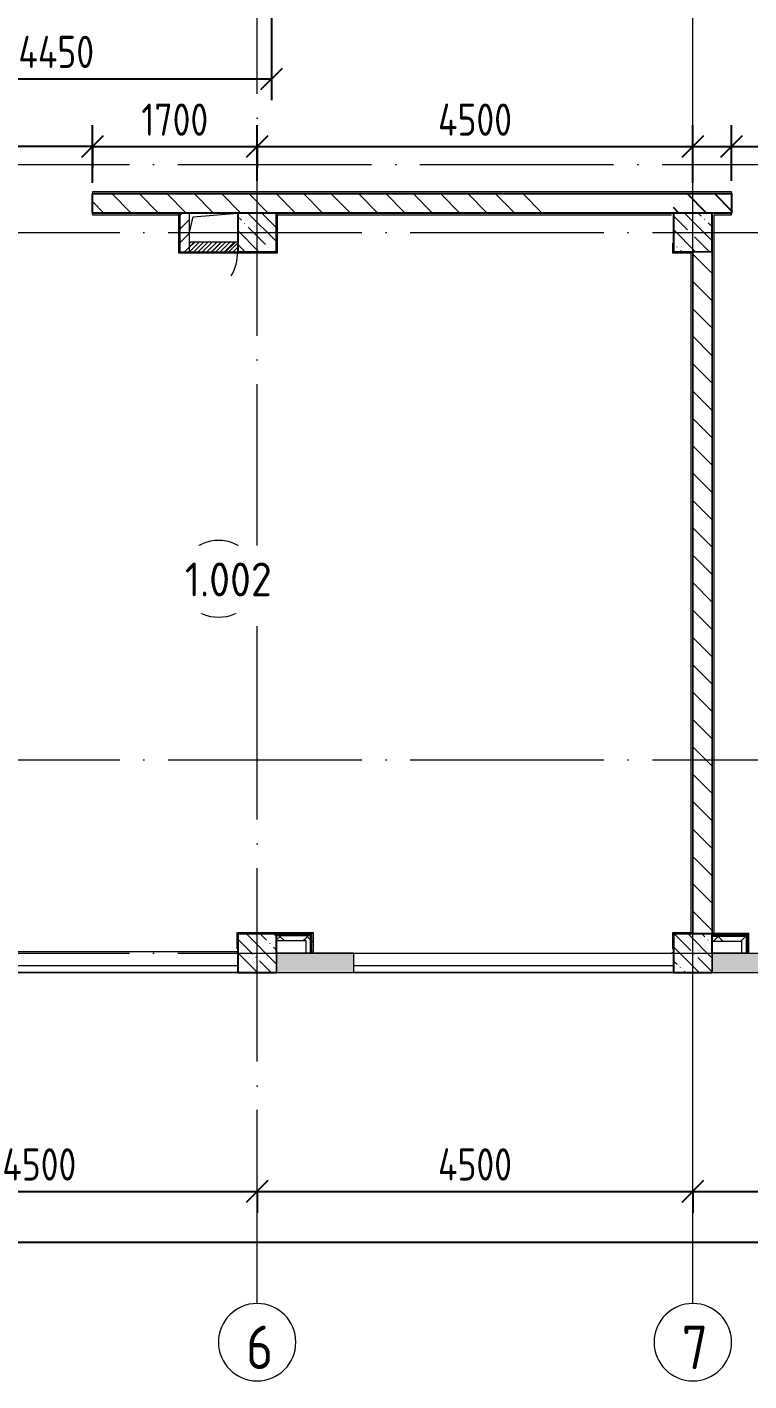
# Model space of a CAD drawing. Header units: millimetres. Extents: x -68946 to 288321, y -402657 to 324925.
# Drawn here: x 19874 to 27329, y 39106 to 53096 of the extents above; entities that cross this region are included whole.
import ezdxf

# ---------------------------------------------------------------- set-up
doc = ezdxf.new("R2010")
doc.units = ezdxf.units.MM
doc.linetypes.add('ADSK_Линия сетки', pattern=[2500, 2000, -250, 0, -250])
doc.layers.get('Defpoints').update_dxf_attribs({"color": 250})
for name, color, linetype, lineweight in [('A-____-____-DIMS', 250, 'Continuous', 9), ('A-AREA-____-IDEN', 250, 'Continuous', 9), ('A-DETL-GENF-OTLN', 250, 'Continuous', 5), ('A-DOOR-____-MCUT', 250, 'Continuous', 5), ('A-DOOR-____-OTLN', 250, 'Continuous', 5), ('A-GLAZ-____-MCUT', 250, 'Continuous', 9), ('A-GLAZ-____-OTLN', 250, 'Continuous', 5), ('A-WALL-____-MCUT', 250, 'Continuous', 13), ('A-WALL-____-PATT', 250, 'Continuous', 13), ('A-WALL-FNSH-MCUT', 250, 'Continuous', 13), ('I-WALL-____-OTLN', 250, 'Continuous', 9), ('S-COLS-____-MCUT', 250, 'Continuous', 25), ('S-COLS-____-OTLN', 250, 'Continuous', 9), ('S-GRID-____-IDEN', 250, 'Continuous', 9), ('S-GRID-____-OTLN', 250, 'Continuous', 9)]:
    doc.layers.add(name, color=color, linetype=linetype, lineweight=lineweight)
doc.styles.add('GOST Common', font='', dxfattribs={"width": 0.9, "height": 350})
doc.styles.add('ISOCPEUR_1', font='isocpeur.ttf', dxfattribs={"width": 0.9, "height": 250})
doc.styles.get("Standard").update_dxf_attribs({"font": 'ГОСТ тип А.ttf'})
doc.styles.get('GOST Common').set_extended_font_data('GOST Common')
doc.dimstyles.new('А3', dxfattribs={"dimtxt": 333, "dimasz": 222, "dimexe": 222, "dimexo": 111, "dimgap": 111, "dimtad": 1, "dimtoh": 1, "dimdec": 0, "dimrnd": 0.0015, "dimzin": 0, "dimdsep": 46, "dimtxsty": 'Standard', "dimblk": 'OBLIQUE', "dimcen": 0, "dimclrd": 7, "dimclre": 7, "dimclrt": 7, "dimadec": 0, "dimazin": 0, "dimtfac": 1, "dimtdec": 0, "dimtofl": 0, "dimtmove": 0, "dimatfit": 3, "dimfxl": 1, "dimtolj": 1, "dimtzin": 0, "dimarcsym": 0})
pattern_1 = [(135, (0, 0), (-141.42136, -141.42136), [])]
pattern_2 = [(45, (0, 0), (-70.71068, 70.71068), [])]
pattern_3 = [(135, (0, 0), (-142.5612, -142.5612), []), (135, (142.56, 0), (-142.5612, -142.5612), [252.016, -50.403, 3.353, -47.05])]
pattern_4 = [(45, (0, 0), (-141.42136, 141.42136), []), (135, (0, 0), (-141.42136, -141.42136), [])]

# ---------------------------------------------------------------- blocks, each defined once
blk = doc.blocks.new('Окно_СКБ_2Ст1 - Окно_СКБ_2Ст 3300_ОК2л-V2-Кладочный план на отм_ 0_000_ Секция 1_')
at = {"layer": 'A-GLAZ-____-MCUT'}
for p, q in [((-1650, -125), (1650, -125)), ((-1650, -195), (1650, -195))]:
    blk.add_line(p, q, dxfattribs=at)
at = {"layer": 'A-GLAZ-____-OTLN'}
for p, q in [((1650, -125), (-1650, -125)), ((-1650, -195), (1650, -195))]:
    blk.add_line(p, q, dxfattribs=at)
blk = doc.blocks.new('Окно_СКБ_2Ст1 - Окно_СКБ_2Ст_3300_ОК1-V1-Кладочный план на отм_ 0_000_ Секция 1_')
at = {"layer": 'A-GLAZ-____-MCUT'}
for p, q in [((-1650, -125), (1650, -125)), ((-1650, -195), (1650, -195))]:
    blk.add_line(p, q, dxfattribs=at)
at = {"layer": 'A-GLAZ-____-OTLN'}
for p, q in [((1650, -125), (-1650, -125)), ((-1650, -195), (1650, -195))]:
    blk.add_line(p, q, dxfattribs=at)
blk = doc.blocks.new('BSC_Колонна _Прямоугольная - 400x400-V9-Кладочный план на отм_ 0_000_ Секция 1_')
at = {"layer": 'S-COLS-____-OTLN', "lineweight": 5}
h = blk.add_hatch(dxfattribs=at)
h.set_pattern_fill('FP_16', color=256, style=0, pattern_type=2)
h.set_pattern_definition([(135, (-22249.98, -50975), (-142.5619, -142.5619), []), (135, (-22107.42, -50975), (-142.5619, -142.5619), [252.016, -50.403, 3.353, -47.05])])
h.paths.add_polyline_path([(-200, -200), (200, -200), (200, 200), (-200, 200), (-200, -10)])
at = {"layer": 'S-COLS-____-MCUT'}
for p, q in [((200, 200), (-200, 200)), ((-200, 200), (-200, -200)), ((200, -200), (200, 200)), ((-200, -200), (200, -200))]:
    blk.add_line(p, q, dxfattribs=at)
blk = doc.blocks.new('_Wn_-As_OpeningMEP_floor__Rectangular - _Wn_-As_OpeningMEP_floor__Rectangular-V6-Кладочный план на отм_ 0_000_ Секция 1_')
at = {"layer": 'A-DETL-GENF-OTLN'}
for p, q in [((-212, 112), (250, 150)), ((-250, -50), (-212, 112))]:
    blk.add_line(p, q, dxfattribs=at)
blk = doc.blocks.new('АР_Люк - ЛРС_ВК_500х400_наружный_NCS S 1000-N-42722041-Кладочный план на отм_ 0_000_ Секция 1_')
at = {"layer": 'A-DOOR-____-OTLN'}
h = blk.add_hatch(dxfattribs=at)
h.set_pattern_fill('FP_29', color=256, style=0, pattern_type=2)
h.set_pattern_definition([(45, (125, 0), (-22.6274, 22.6274), [])])
h.paths.add_polyline_path([(375, 50), (-125, 50), (-125, -50), (375, -50)])
at = {"layer": 'A-DETL-GENF-OTLN', "lineweight": 9}
for p, q in [((375, 50), (-125, 50)), ((-125, 50), (-125, -50)), ((375, -50), (375, 50)), ((-125, -50), (375, -50))]:
    blk.add_line(p, q, dxfattribs=at)
at = {"layer": 'A-DOOR-____-MCUT'}
blk.add_arc((375, 50), 500, 150, 180, dxfattribs=at)
blk = doc.blocks.new('Ось сетки - Круг_Ø8 мм-39983606-Кладочный план на отм_ 0_000_ Секция 1_')
at = {"layer": 'S-GRID-____-IDEN'}
for start, end in [(360, 180), (180, 360)]:
    blk.add_arc((0, 0), 4, start, end, dxfattribs=at)
blk = doc.blocks.new('_Oblique')
at = {"color": 0, "linetype": 'ByBlock', "lineweight": -2}
blk.add_line((-0.5, -0.5), (0.5, 0.5), dxfattribs=at)
blk = doc.blocks.new('DIMBLOCK11-Кладочный план на отм_ 0_000_ Секция 1_')
at = {"layer": 'A-____-____-DIMS', "color": 7, "lineweight": -2, "transparency": 16777216}
for p, q in [((17750, 41065), (22250, 41065)), ((17750, 41054), (17750, 40843)), ((22250, 41054), (22250, 40843))]:
    blk.add_line(p, q, dxfattribs=at)
at = {"layer": 'Defpoints', "color": 0, "transparency": 16777216}
for p in [(17750, 41165), (22250, 41165), (22250, 41065)]:
    blk.add_point(p, dxfattribs=at)
at = {"layer": 'A-____-____-DIMS', "color": 7, "lineweight": -2, "transparency": 16777216, "xscale": 222, "yscale": 222, "zscale": 222, "rotation": 180}
blk.add_blockref('_Oblique', (17750, 41065), dxfattribs=at)
at = {"layer": 'A-____-____-DIMS', "color": 7, "lineweight": -2, "transparency": 16777216, "xscale": 222, "yscale": 222, "zscale": 222}
blk.add_blockref('_Oblique', (22250, 41065), dxfattribs=at)
at = {"layer": 'A-____-____-DIMS', "color": 7, "transparency": 16777216, "insert": (20000, 41343), "char_height": 333, "width": 2.57, "attachment_point": 5}
blk.add_mtext('\\A1;4500', dxfattribs=at)
blk = doc.blocks.new('DIMBLOCK12-Кладочный план на отм_ 0_000_ Секция 1_')
at = {"layer": 'A-____-____-DIMS', "color": 7, "lineweight": -2, "transparency": 16777216}
for p, q in [((22250, 41065), (26750, 41065)), ((22250, 41054), (22250, 40843)), ((26750, 41054), (26750, 40843))]:
    blk.add_line(p, q, dxfattribs=at)
at = {"layer": 'Defpoints', "color": 0, "transparency": 16777216}
for p in [(22250, 41165), (26750, 41165), (26750, 41065)]:
    blk.add_point(p, dxfattribs=at)
at = {"layer": 'A-____-____-DIMS', "color": 7, "lineweight": -2, "transparency": 16777216, "xscale": 222, "yscale": 222, "zscale": 222, "rotation": 180}
blk.add_blockref('_Oblique', (22250, 41065), dxfattribs=at)
at = {"layer": 'A-____-____-DIMS', "color": 7, "lineweight": -2, "transparency": 16777216, "xscale": 222, "yscale": 222, "zscale": 222}
blk.add_blockref('_Oblique', (26750, 41065), dxfattribs=at)
at = {"layer": 'A-____-____-DIMS', "color": 7, "transparency": 16777216, "insert": (24500, 41343), "char_height": 333, "width": 2.57, "attachment_point": 5}
blk.add_mtext('\\A1;4500', dxfattribs=at)
blk = doc.blocks.new('DIMBLOCK13-Кладочный план на отм_ 0_000_ Секция 1_')
at = {"layer": 'A-____-____-DIMS', "color": 7, "lineweight": -2, "transparency": 16777216}
for p, q in [((26750, 41065), (31250, 41065)), ((26750, 41054), (26750, 40843)), ((31250, 41054), (31250, 40843))]:
    blk.add_line(p, q, dxfattribs=at)
at = {"layer": 'Defpoints', "color": 0, "transparency": 16777216}
for p in [(26750, 41165), (31250, 41165), (31250, 41065)]:
    blk.add_point(p, dxfattribs=at)
at = {"layer": 'A-____-____-DIMS', "color": 7, "lineweight": -2, "transparency": 16777216, "xscale": 222, "yscale": 222, "zscale": 222, "rotation": 180}
blk.add_blockref('_Oblique', (26750, 41065), dxfattribs=at)
at = {"layer": 'A-____-____-DIMS', "color": 7, "lineweight": -2, "transparency": 16777216, "xscale": 222, "yscale": 222, "zscale": 222}
blk.add_blockref('_Oblique', (31250, 41065), dxfattribs=at)
at = {"layer": 'A-____-____-DIMS', "color": 7, "transparency": 16777216, "insert": (29000, 41343), "char_height": 333, "width": 2.57, "attachment_point": 5}
blk.add_mtext('\\A1;4500', dxfattribs=at)
blk = doc.blocks.new('DIMBLOCK22-Кладочный план на отм_ 0_000_ Секция 1_')
at = {"layer": 'A-____-____-DIMS', "color": 7, "lineweight": -2, "transparency": 16777216}
for p, q in [((0, 40540), (69150, 40540)), ((0, 40529), (0, 40318)), ((69150, 40529), (69150, 40318))]:
    blk.add_line(p, q, dxfattribs=at)
at = {"layer": 'Defpoints', "color": 0, "transparency": 16777216}
for p in [(0, 40640), (69150, 40640), (69150, 40540)]:
    blk.add_point(p, dxfattribs=at)
at = {"layer": 'A-____-____-DIMS', "color": 7, "lineweight": -2, "transparency": 16777216, "xscale": 222, "yscale": 222, "zscale": 222, "rotation": 180}
blk.add_blockref('_Oblique', (0, 40540), dxfattribs=at)
at = {"layer": 'A-____-____-DIMS', "color": 7, "lineweight": -2, "transparency": 16777216, "xscale": 222, "yscale": 222, "zscale": 222}
blk.add_blockref('_Oblique', (69150, 40540), dxfattribs=at)
at = {"layer": 'A-____-____-DIMS', "color": 7, "transparency": 16777216, "insert": (34575, 40817), "char_height": 333, "width": 2.92, "attachment_point": 5}
blk.add_mtext('\\A1;69150', dxfattribs=at)
blk = doc.blocks.new('AAR_СКБ_Марка_Помещения - Номер-17325395-Кладочный план на отм_ 0_000_ Секция 1_')
at = {"layer": 'A-AREA-____-IDEN'}
blk.add_circle((0, 1.5), 4, dxfattribs=at)
blk = doc.blocks.new('DIMBLOCK278-Кладочный план на отм_ 0_000_ Секция 1_')
at = {"layer": 'A-____-____-DIMS', "color": 7, "lineweight": -2, "transparency": 16777216}
for p, q in [((20550, 51862), (22250, 51862)), ((20550, 51851), (20550, 51640)), ((22250, 51851), (22250, 51640))]:
    blk.add_line(p, q, dxfattribs=at)
at = {"layer": 'Defpoints', "color": 0, "transparency": 16777216}
for p in [(20550, 51962), (22250, 51962), (22250, 51862)]:
    blk.add_point(p, dxfattribs=at)
at = {"layer": 'A-____-____-DIMS', "color": 7, "lineweight": -2, "transparency": 16777216, "xscale": 222, "yscale": 222, "zscale": 222, "rotation": 180}
blk.add_blockref('_Oblique', (20550, 51862), dxfattribs=at)
at = {"layer": 'A-____-____-DIMS', "color": 7, "lineweight": -2, "transparency": 16777216, "xscale": 222, "yscale": 222, "zscale": 222}
blk.add_blockref('_Oblique', (22250, 51862), dxfattribs=at)
at = {"layer": 'A-____-____-DIMS', "color": 7, "transparency": 16777216, "insert": (21400, 52140), "char_height": 333, "width": 2.3, "attachment_point": 5}
blk.add_mtext('\\A1;1700', dxfattribs=at)
blk = doc.blocks.new('DIMBLOCK425-Кладочный план на отм_ 0_000_ Секция 1_')
at = {"layer": 'A-____-____-DIMS', "color": 7, "lineweight": -2, "transparency": 16777216}
for p, q in [((17950, 54564), (17950, 52340)), ((22400, 54564), (22400, 52340)), ((17950, 52562), (22400, 52562))]:
    blk.add_line(p, q, dxfattribs=at)
at = {"layer": 'Defpoints', "color": 0, "transparency": 16777216}
for p in [(17950, 54675), (22400, 54675), (22400, 52562)]:
    blk.add_point(p, dxfattribs=at)
at = {"layer": 'A-____-____-DIMS', "color": 7, "lineweight": -2, "transparency": 16777216, "xscale": 222, "yscale": 222, "zscale": 222, "rotation": 180}
blk.add_blockref('_Oblique', (17950, 52562), dxfattribs=at)
at = {"layer": 'A-____-____-DIMS', "color": 7, "lineweight": -2, "transparency": 16777216, "xscale": 222, "yscale": 222, "zscale": 222}
blk.add_blockref('_Oblique', (22400, 52562), dxfattribs=at)
at = {"layer": 'A-____-____-DIMS', "color": 7, "transparency": 16777216, "insert": (20175, 52840), "char_height": 333, "width": 2.65, "attachment_point": 5}
blk.add_mtext('\\A1;4450', dxfattribs=at)
blk = doc.blocks.new('*D612')
at = {"layer": 'A-____-____-DIMS', "color": 7, "lineweight": -2, "transparency": 16777216}
for p, q in [((18050, 51486), (18050, 52084)), ((20550, 51486), (20550, 52084)), ((20550, 51862), (18050, 51862))]:
    blk.add_line(p, q, dxfattribs=at)
at = {"layer": 'Defpoints', "color": 0, "transparency": 16777216}
for p in [(18050, 51862), (18050, 51375), (20550, 51375)]:
    blk.add_point(p, dxfattribs=at)
at = {"layer": 'A-____-____-DIMS', "color": 7, "lineweight": -2, "transparency": 16777216, "xscale": 222, "yscale": 222, "zscale": 222, "rotation": 180}
blk.add_blockref('_Oblique', (18050, 51862), dxfattribs=at)
at = {"layer": 'A-____-____-DIMS', "color": 7, "lineweight": -2, "transparency": 16777216, "xscale": 222, "yscale": 222, "zscale": 222}
blk.add_blockref('_Oblique', (20550, 51862), dxfattribs=at)
at = {"layer": 'A-____-____-DIMS', "color": 7, "transparency": 16777216, "insert": (19300, 52140), "char_height": 333, "attachment_point": 5}
blk.add_mtext('\\A1;2500', dxfattribs=at)
blk = doc.blocks.new('*D617')
at = {"layer": 'A-____-____-DIMS', "color": 7, "lineweight": -2, "transparency": 16777216}
for p, q in [((22250, 51506), (22250, 52084)), ((26750, 51486), (26750, 52084)), ((22250, 51862), (26750, 51862))]:
    blk.add_line(p, q, dxfattribs=at)
at = {"layer": 'Defpoints', "color": 0, "transparency": 16777216}
for p in [(26750, 51862), (22250, 51395), (26750, 51375)]:
    blk.add_point(p, dxfattribs=at)
at = {"layer": 'A-____-____-DIMS', "color": 7, "lineweight": -2, "transparency": 16777216, "xscale": 222, "yscale": 222, "zscale": 222, "rotation": 180}
blk.add_blockref('_Oblique', (22250, 51862), dxfattribs=at)
at = {"layer": 'A-____-____-DIMS', "color": 7, "lineweight": -2, "transparency": 16777216, "xscale": 222, "yscale": 222, "zscale": 222}
blk.add_blockref('_Oblique', (26750, 51862), dxfattribs=at)
at = {"layer": 'A-____-____-DIMS', "color": 7, "transparency": 16777216, "insert": (24500, 52140), "char_height": 333, "attachment_point": 5}
blk.add_mtext('\\A1;4500', dxfattribs=at)
blk = doc.blocks.new('*D618')
at = {"layer": 'A-____-____-DIMS', "color": 7, "lineweight": -2, "transparency": 16777216}
for p, q in [((26750, 51486), (26750, 52084)), ((27150, 51506), (27150, 52084)), ((26750, 51862), (27150, 51862)), ((27150, 51862), (28260, 51862))]:
    blk.add_line(p, q, dxfattribs=at)
at = {"layer": 'Defpoints', "color": 0, "transparency": 16777216}
for p in [(27150, 51862), (26750, 51375), (27150, 51395)]:
    blk.add_point(p, dxfattribs=at)
at = {"layer": 'A-____-____-DIMS', "color": 7, "lineweight": -2, "transparency": 16777216, "xscale": 222, "yscale": 222, "zscale": 222, "rotation": 180}
blk.add_blockref('_Oblique', (26750, 51862), dxfattribs=at)
at = {"layer": 'A-____-____-DIMS', "color": 7, "lineweight": -2, "transparency": 16777216, "xscale": 222, "yscale": 222, "zscale": 222}
blk.add_blockref('_Oblique', (27150, 51862), dxfattribs=at)
at = {"layer": 'A-____-____-DIMS', "color": 7, "transparency": 16777216, "insert": (27816, 52140), "char_height": 333, "attachment_point": 5}
blk.add_mtext('\\A1;400', dxfattribs=at)
blk = doc.blocks.new('*D619')
at = {"layer": 'A-____-____-DIMS', "color": 7, "lineweight": -2, "transparency": 16777216}
for p, q in [((27150, 51506), (27150, 52084)), ((29650, 51496), (29650, 52084)), ((27150, 51862), (29650, 51862))]:
    blk.add_line(p, q, dxfattribs=at)
at = {"layer": 'Defpoints', "color": 0, "transparency": 16777216}
for p in [(29650, 51862), (27150, 51395), (29650, 51385)]:
    blk.add_point(p, dxfattribs=at)
at = {"layer": 'A-____-____-DIMS', "color": 7, "lineweight": -2, "transparency": 16777216, "xscale": 222, "yscale": 222, "zscale": 222, "rotation": 180}
blk.add_blockref('_Oblique', (27150, 51862), dxfattribs=at)
at = {"layer": 'A-____-____-DIMS', "color": 7, "lineweight": -2, "transparency": 16777216, "xscale": 222, "yscale": 222, "zscale": 222}
blk.add_blockref('_Oblique', (29650, 51862), dxfattribs=at)
at = {"layer": 'A-____-____-DIMS', "color": 7, "transparency": 16777216, "insert": (28400, 52140), "char_height": 333, "attachment_point": 5}
blk.add_mtext('\\A1;2500', dxfattribs=at)

msp = doc.modelspace()

# ---------------------------------------------------------------- hatches: boundary and pattern name
h = msp.add_hatch()
h.set_pattern_fill('FP_1', color=256, style=0, pattern_type=2)
h.set_pattern_definition(pattern_1)
h.paths.add_polyline_path([(34257.4781, 51175), (34259.9781, 51175), (34259.9781, 51375), (30439.9781, 51375), (30439.9781, 51175), (34116.5005, 51175)])
h.paths.add_polyline_path([(30438.9781, 51175), (30438.9781, 51375), (29650, 51375), (29650, 51175), (29718.4065, 51175)])
h.paths.add_polyline_path([(26969.9781, 51175), (27150, 51175), (27150, 51375), (26549.9781, 51375), (26549.9781, 51175), (26949.9781, 51175)])
at = {"layer": 'A-WALL-____-PATT', "lineweight": 15}
h = msp.add_hatch(dxfattribs=at)
h.set_pattern_fill('FP_1', color=5, style=0, pattern_type=2)
h.set_pattern_definition(pattern_1)
h.paths.add_polyline_path([(25229.9781, 51175), (25249.9781, 51175), (25249.9781, 51375), (20550, 51375), (20550, 51175), (23121.2655, 51175)])
h.paths.add_polyline_path([(17959.9781, 51175), (18050, 51175), (18050, 51375), (17250, 51375), (17250, 51175), (17949.9781, 51175)])
h.paths.add_polyline_path([(14750, 51175), (14750, 51375), (8750, 51375), (8750, 51175), (14325.0774, 51175)])
h = msp.add_hatch(dxfattribs=at)
h.set_pattern_fill('FP_6', color=94, style=0, pattern_type=2)
h.set_pattern_definition(pattern_2)
h.paths.add_polyline_path([(21450, 50775), (21550, 50775), (21550, 51175), (21450, 51175), (21450, 50965.4827)])
h = msp.add_hatch(dxfattribs=at)
h.set_pattern_fill('FP_6', color=94, style=0, pattern_type=2)
h.set_pattern_definition(pattern_2)
h.paths.add_polyline_path([(21550, 50775), (22049.9781, 50775), (22049.4493, 50875), (21550, 50875)])
h = msp.add_hatch(dxfattribs=at)
h.set_pattern_fill('FP_1', color=256, style=0, pattern_type=2)
h.set_pattern_definition(pattern_1)
h.paths.add_polyline_path([(26750, 43725), (26950, 43725), (26950, 50775), (26750, 50775), (26750, 43875.3878)])
h = msp.add_hatch(dxfattribs=at)
h.set_pattern_fill('FP_28', color=42, style=0, pattern_type=2)
h.set_pattern_definition(pattern_4)
h.paths.add_polyline_path([(22752.5812, 43657), (22752.5812, 43707), (22449.9781, 43707), (22449.9781, 43657), (22571.5037, 43657)])
h = msp.add_hatch(dxfattribs=at)
h.set_pattern_fill('FP_28', color=42, style=0, pattern_type=2)
h.set_pattern_definition(pattern_4)
h.paths.add_polyline_path([(22802.5812, 43525.0006), (22802.5812, 43707), (22752.5812, 43707), (22752.5812, 43525.0006)])
h = msp.add_hatch(dxfattribs=at)
h.set_pattern_fill('FP_28', color=42, style=0, pattern_type=2)
h.set_pattern_definition(pattern_4)
h.paths.add_polyline_path([(27252.5812, 43650), (27252.5812, 43700), (26949.9781, 43700), (26949.9781, 43650), (27244.4786, 43650)])
h = msp.add_hatch(dxfattribs=at)
h.set_pattern_fill('FP_28', color=42, style=0, pattern_type=2)
h.set_pattern_definition(pattern_4)
h.paths.add_polyline_path([(27302.5812, 43525.0006), (27302.5812, 43700), (27252.5812, 43700), (27252.5812, 43525.0006)])
h = msp.add_hatch(dxfattribs=at)
h.set_pattern_fill('FP_9', color=256, style=0, pattern_type=2)
h.set_pattern_definition([(50, (0, 0), (364.3679, -31.8783), [38.1, -419.1]), (355, (0, 0), (-70.4859, 382.1133), [30.48, -335.28]), (100.451, (30.36, -2.66), (293.885, 350.2334), [32.38, -356.18]), (46.184, (0, 101.6), (542.1585, -84.0858), [57.15, -628.65]), (96.636, (45.2, 94.6), (474.805, 494.8554), [48.57, -534.27]), (351.184, (0, 101.6), (474.81, 494.85), [45.72, -502.92]), (21, (50.8, 76.2), (303.2285, -204.5305), [38.1, -419.1]), (326, (50.8, 76.2), (123.6039, 368.376), [30.48, -335.28]), (71.451, (76.07, 59.16), (426.8341, 163.8427), [32.38, -356.18]), (37.5, (0, 0), (6.17665, 169.11015), [16.764, -314.452, 16.764, -323.596, -336.55]), (37.5, (0, 0), (6.17665, 169.11015), [-671.576, 16.764, -319.786]), (7.5, (0, 0), (133.63888, 200.3615), [16.764, -177.292, 16.764, -306.832, -128.27]), (7.5, (0, 0), (133.63888, 200.3615), [-517.652, 16.764, -111.506]), (327.5, (-113.28, 0), (271.18182, -11.45836), [16.764, -110.236, 16.764, -379.476, -525.78]), (327.5, (-113.28, 0), (271.18182, -11.45836), [-523.24, 16.764, -509.016]), (317.5, (-164.08, 0), (296.2585, 50.85285), [16.764, -148.336, 16.764, -246.38, -373.38]), (317.5, (-164.08, 0), (296.2585, 50.85285), [-428.244, 16.764, -356.616])])
h.paths.add_polyline_path([(54349.9781, 43325.0006), (54349.9781, 43525.0006), (53550, 43525.0006), (53550, 43325.0006)])
h.paths.add_polyline_path([(51708.8766, 43325.0006), (51850, 43325.0006), (51850, 43525.0006), (51150, 43525.0006), (51150, 43325.0006)])
h.paths.add_polyline_path([(49849.9781, 43325.0006), (49849.9781, 43525.0006), (49050, 43525.0006), (49050, 43325.0006)])
h.paths.add_polyline_path([(45349.9781, 43325.0006), (45349.9781, 43525.0006), (44550, 43525.0006), (44550, 43325.0006)])
h.paths.add_polyline_path([(40849.9781, 43325.0006), (40849.9781, 43525.0006), (40050, 43525.0006), (40050, 43325.0006)])
h.paths.add_polyline_path([(36750, 43325.0006), (36750, 43525.0006), (36349.9781, 43525.0006), (36349.9781, 43325.0006)])
h.paths.add_polyline_path([(35550, 43325.0006), (35949.9781, 43325.0006), (35949.9781, 43525.0006), (35550, 43525.0006), (35550, 43458.3234)])
h.paths.add_polyline_path([(33850, 43325.0006), (33850, 43525.0006), (33150, 43525.0006), (33150, 43325.0006)])
h.paths.add_polyline_path([(32250, 43325.0006), (32250, 43525.0006), (31449.9781, 43525.0006), (31449.9781, 43325.0006)])
h.paths.add_polyline_path([(26949.9781, 43325.0006), (27750, 43325.0006), (27750, 43525.0006), (26949.9781, 43525.0006), (26949.9781, 43458.3234)])
h.paths.add_polyline_path([(23250, 43325.0006), (23250, 43525.0006), (22449.9781, 43525.0006), (22449.9781, 43325.0006)])
h.paths.add_polyline_path([(18750, 43325.0006), (18750, 43525.0006), (17949.9781, 43525.0006), (17949.9781, 43325.0006)])
h.paths.add_polyline_path([(15850, 43325.0006), (15850, 43525.0006), (15150, 43525.0006), (15150, 43325.0006)])
h.paths.add_polyline_path([(14250, 43325.0006), (14250, 43525.0006), (13449.9781, 43525.0006), (13449.9781, 43325.0006)])
h.paths.add_polyline_path([(8949.9781, 43325.0006), (9750, 43325.0006), (9750, 43525.0006), (8949.9781, 43525.0006), (8949.9781, 43458.3234)])
h.paths.add_polyline_path([(5250, 43325.0006), (5250, 43525.0006), (4449.9781, 43525.0006), (4449.9781, 43325.0006)])
h.paths.add_polyline_path([(750.0209, 43325.0006), (750.0209, 43525.0006), (199.9781, 43525.0006), (199.9781, 43325.0006)])
at = {"layer": 'I-WALL-____-OTLN'}
h = msp.add_hatch(dxfattribs=at)
h.set_pattern_fill('FP_28', color=30, style=0, pattern_type=2)
h.set_pattern_definition(pattern_4)
h.paths.add_polyline_path([(22752.5812, 43719.5), (22815.0812, 43719.5), (22815.0812, 43732), (22449.9781, 43732), (22449.9781, 43719.5), (22571.5037, 43719.5)])
h = msp.add_hatch(dxfattribs=at)
h.set_pattern_fill('FP_28', color=30, style=0, pattern_type=2)
h.set_pattern_definition(pattern_4)
h.paths.add_polyline_path([(22449.9781, 43707), (22802.5812, 43707), (22802.5812, 43719.5), (22449.9781, 43719.5)])
h = msp.add_hatch(dxfattribs=at)
h.set_pattern_fill('FP_28', color=30, style=0, pattern_type=2)
h.set_pattern_definition(pattern_4)
h.paths.add_polyline_path([(22815.0812, 43525.0006), (22815.0812, 43719.5), (22802.5812, 43719.5), (22802.5812, 43525.0006)])
h = msp.add_hatch(dxfattribs=at)
h.set_pattern_fill('FP_28', color=30, style=0, pattern_type=2)
h.set_pattern_definition(pattern_4)
h.paths.add_polyline_path([(22827.5812, 43525.0006), (22827.5812, 43732), (22815.0812, 43732), (22815.0812, 43525.0006)])
h = msp.add_hatch(dxfattribs=at)
h.set_pattern_fill('FP_28', color=30, style=0, pattern_type=2)
h.set_pattern_definition(pattern_4)
h.paths.add_polyline_path([(27302.5812, 43712.5), (27315.0812, 43712.5), (27315.0812, 43725), (26949.9781, 43725), (26949.9781, 43712.5), (27252.5812, 43712.5)])
h = msp.add_hatch(dxfattribs=at)
h.set_pattern_fill('FP_28', color=30, style=0, pattern_type=2)
h.set_pattern_definition(pattern_4)
h.paths.add_polyline_path([(27302.5812, 43700), (27302.5812, 43712.5), (26949.9781, 43712.5), (26949.9781, 43700), (27252.5812, 43700)])
h = msp.add_hatch(dxfattribs=at)
h.set_pattern_fill('FP_28', color=30, style=0, pattern_type=2)
h.set_pattern_definition(pattern_4)
h.paths.add_polyline_path([(27302.5812, 43525.0006), (27315.0812, 43525.0006), (27315.0812, 43712.5), (27302.5812, 43712.5), (27302.5812, 43700)])
h = msp.add_hatch(dxfattribs=at)
h.set_pattern_fill('FP_28', color=30, style=0, pattern_type=2)
h.set_pattern_definition(pattern_4)
h.paths.add_polyline_path([(27315.0812, 43525.0006), (27327.5812, 43525.0006), (27327.5812, 43725), (27315.0812, 43725), (27315.0812, 43557.1342)])
at = {"layer": 'S-COLS-____-OTLN', "lineweight": 5}
h = msp.add_hatch(dxfattribs=at)
h.set_pattern_fill('FP_8', color=256, style=0, pattern_type=2)
h.set_pattern_definition(pattern_3)
h.paths.add_polyline_path([(26557.2764, 50775), (26949.9781, 50775), (26949.9781, 51175), (26549.9781, 51175), (26549.9781, 50775)])
h = msp.add_hatch(dxfattribs=at)
h.set_pattern_fill('FP_8', color=256, style=0, pattern_type=2)
h.set_pattern_definition(pattern_3)
h.paths.add_polyline_path([(22049.9781, 43325), (22449.9781, 43325), (22449.9781, 43725), (22049.9781, 43725), (22049.9781, 43458.3234)])
h = msp.add_hatch(dxfattribs=at)
h.set_pattern_fill('FP_8', color=256, style=0, pattern_type=2)
h.set_pattern_definition(pattern_3)
h.paths.add_polyline_path([(26549.9781, 43325), (26949.9781, 43325), (26949.9781, 43725), (26549.9781, 43725), (26549.9781, 43458.3234)])

# ---------------------------------------------------------------- linework, layer by layer
msp.add_lwpolyline([(20550, 51375), (27150, 51375), (27150, 51175), (20550, 51175)], close=True)
at = {"layer": 'A-____-____-DIMS'}
msp.add_line((26750, 39906.0281), (26750, 61202.0051), dxfattribs=at)
at = {"layer": 'A-WALL-____-MCUT', "lineweight": 15}
for p, q in [((20550, 51375), (20550, 51175)), ((20550, 51375), (26549.9781, 51375)), ((27150, 51375), (26549.9781, 51375)), ((27150, 51175), (27150, 51375)), ((22049.9781, 51175), (20550, 51175)), ((21439, 51175), (21439, 50765)), ((21440, 50765), (21440, 51175)), ((21550, 51175), (21450, 51175)), ((21450, 51175), (21450, 50775)), ((21550, 50875), (21550, 51175)), ((22449.9781, 51175), (26549.9781, 51175)), ((22459.9781, 51175), (22459.9781, 51155)), ((27150, 51175), (26549.9781, 51175)), ((22050, 50875), (21550, 50875)), ((21439, 50765), (21440, 50765)), ((21450, 50775), (22050, 50775)), ((26749.9781, 50765), (26729.9781, 50765)), ((26750, 50775), (26750, 43725)), ((26950, 50775), (26750, 50775)), ((26950, 43725), (26950, 50775)), ((22249.9781, 43732), (22249.9781, 43735)), ((22830.5812, 43735), (22249.9781, 43735)), ((22249.9781, 43732), (22827.5812, 43732)), ((22815.0812, 43719.5), (22449.9781, 43719.5)), ((22449.9781, 43707), (22449.9781, 43657)), ((22802.5812, 43707), (22449.9781, 43707)), ((22449.9781, 43657), (22752.5812, 43657)), ((22752.5812, 43657), (22752.5812, 43525.0006)), ((22802.5812, 43525.0006), (22802.5812, 43707)), ((22815.0812, 43525.0006), (22815.0812, 43719.5)), ((22827.5812, 43732), (22827.5812, 43545.0006)), ((22830.5812, 43545.0006), (22830.5812, 43735)), ((26729.9781, 43735), (26749.9781, 43735)), ((26750, 43725), (27327.5812, 43725)), ((26949.9781, 43728), (26949.9781, 43725)), ((27330.5812, 43728), (26949.9781, 43728)), ((27315.0812, 43712.5), (26949.9781, 43712.5)), ((26949.9781, 43700), (26949.9781, 43650)), ((27302.5812, 43700), (26949.9781, 43700)), ((26949.9781, 43650), (27252.5812, 43650)), ((27252.5812, 43650), (27252.5812, 43525.0006)), ((27302.5812, 43525.0006), (27302.5812, 43700)), ((27315.0812, 43525.0006), (27315.0812, 43712.5)), ((27327.5812, 43525.0006), (27327.5812, 43725)), ((23250, 43525.0006), (22449.9781, 43525.0006)), ((22449.9781, 43525.0006), (22449.9781, 43325.0006)), ((22827.5812, 43545.0006), (22830.5812, 43545.0006)), ((23250, 43325.0006), (23250, 43525.0006)), ((27327.5812, 43525.0006), (26949.9781, 43525.0006)), ((26949.9781, 43525.0006), (26949.9781, 43325.0006)), ((27330.5812, 43525.0006), (27327.5812, 43525.0006)), ((27327.5812, 43525), (27330.5812, 43525)), ((22449.9781, 43325.0006), (23250, 43325.0006)), ((26949.9781, 43325.0006), (27750, 43325.0006))]:
    msp.add_line(p, q, dxfattribs=at)
at = {"layer": 'A-WALL-FNSH-MCUT', "lineweight": 15}
for p, q in [((27150, 51395), (20550, 51395)), ((20550, 51395), (20550, 51375)), ((27150, 51375), (27150, 51395)), ((20550, 51175), (20550, 51155)), ((20550, 51155), (21439, 51155)), ((22459.9781, 50765), (22459.9781, 51155)), ((22459.9781, 51155), (26529.9781, 51155)), ((26949.9781, 51175), (26949.9781, 43728)), ((26969.9781, 43728), (26969.9781, 51155)), ((26969.9781, 51155), (27150, 51155)), ((27150, 51155), (27150, 51175)), ((26539.9781, 50865), (26539.9781, 50765)), ((26549.9781, 50775), (26549.9781, 50865)), ((21450, 50775), (21440, 50775)), ((21440, 50765), (22459.9781, 50765)), ((26539.9781, 50765), (26729.9781, 50765)), ((26749.9781, 50775), (26549.9781, 50775)), ((26729.9781, 50765), (26729.9781, 43735)), ((26749.9781, 43725), (26749.9781, 50775)), ((22040, 43735), (22040, 43575.0006)), ((22249.9781, 43735), (22040, 43735)), ((22050, 43575.0006), (22050, 43725)), ((22050, 43725), (22249.9781, 43725)), ((22249.9781, 43725), (22249.9781, 43732)), ((22449.9781, 43732), (22449.9781, 43707)), ((26540, 43735), (26540, 43575.0006)), ((26729.9781, 43735), (26540, 43735)), ((26550, 43575.0006), (26550, 43725)), ((26550, 43725), (26749.9781, 43725)), ((26949.9781, 43725), (26949.9781, 43700)), ((22040, 43575.0006), (22050, 43575.0006)), ((22827.5812, 43525.0006), (22827.5812, 43545.0006)), ((26540, 43575.0006), (26550, 43575.0006))]:
    msp.add_line(p, q, dxfattribs=at)
at = {"layer": 'I-WALL-____-OTLN', "lineweight": 15}
for p, q in [((18750, 43545.0006), (22040, 43545.0006)), ((22049.9781, 43525.0006), (22040, 43525.0006)), ((23250, 43525.0006), (26549.9781, 43525.0006)), ((26540, 43525.0006), (26540, 43535.0006)), ((22049.9781, 43325.0006), (18750, 43325.0006)), ((26549.9781, 43325.0006), (23250, 43325.0006))]:
    msp.add_line(p, q, dxfattribs=at)
at = {"layer": 'S-COLS-____-MCUT'}
for p, q in [((26949.9781, 51175), (26549.9781, 51175)), ((26549.9781, 51175), (26549.9781, 50775)), ((26949.9781, 50775), (26949.9781, 51175)), ((26549.9781, 50775), (26750, 50775)), ((22449.9781, 43725), (22049.9781, 43725)), ((22049.9781, 43725), (22049.9781, 43325)), ((22449.9781, 43525.0006), (22449.9781, 43725)), ((26949.9781, 43725), (26549.9781, 43725)), ((26549.9781, 43725), (26549.9781, 43325)), ((26949.9781, 43525.0006), (26949.9781, 43725)), ((22049.9781, 43325), (22449.9781, 43325)), ((26549.9781, 43325), (26949.9781, 43325))]:
    msp.add_line(p, q, dxfattribs=at)
at = {"layer": 'S-COLS-____-OTLN'}
for p, q in [((26750, 50775), (26949.9781, 50775)), ((22449.9781, 43325), (22449.9781, 43525.0006)), ((26949.9781, 43325), (26949.9781, 43525.0006))]:
    msp.add_line(p, q, dxfattribs=at)
at = {"layer": 'S-GRID-____-OTLN', "linetype": 'ADSK_Линия сетки'}
for p, q in [((22250, 39906.0281), (22250, 61202.0051)), ((-3569.5512, 51675.0006), (72376.0288, 51675.0006)), ((-3669.3683, 50975.0006), (71106.0288, 50975.0006)), ((-3669.3683, 45525.0006), (72376.0288, 45525.0006)), ((-3569.5512, 43525.0006), (72376.0288, 43525.0006))]:
    msp.add_line(p, q, dxfattribs=at)

# ---------------------------------------------------------------- block references
at = {"layer": 'A-AREA-____-IDEN', "xscale": 99.99999999999993, "yscale": 99.99999999999993, "zscale": 99.99999999999993}
msp.add_blockref('AAR_СКБ_Марка_Помещения - Номер-17325395-Кладочный план на отм_ 0_000_ Секция 1_', (21851.5799, 47244.7404), dxfattribs=at)
at = {"layer": 'A-DOOR-____-OTLN', "color": 50, "rotation": 180}
msp.add_blockref('АР_Люк - ЛРС_ВК_500х400_наружный_NCS S 1000-N-42722041-Кладочный план на отм_ 0_000_ Секция 1_', (21924.4493, 50825), dxfattribs=at)
at = {"layer": 'A-GLAZ-____-OTLN'}
msp.add_blockref('_Wn_-As_OpeningMEP_floor__Rectangular - _Wn_-As_OpeningMEP_floor__Rectangular-V6-Кладочный план на отм_ 0_000_ Секция 1_', (21800, 51025), dxfattribs=at)
at = {"layer": 'A-GLAZ-____-OTLN', "rotation": 180}
for name, p in [('Окно_СКБ_2Ст1 - Окно_СКБ_2Ст_3300_ОК1-V1-Кладочный план на отм_ 0_000_ Секция 1_', (20400, 43200.0006)), ('Окно_СКБ_2Ст1 - Окно_СКБ_2Ст 3300_ОК2л-V2-Кладочный план на отм_ 0_000_ Секция 1_', (24900, 43200.0006))]:
    msp.add_blockref(name, p, dxfattribs=at)
at = {"layer": 'S-COLS-____-OTLN'}
msp.add_blockref('BSC_Колонна _Прямоугольная - 400x400-V9-Кладочный план на отм_ 0_000_ Секция 1_', (22249.9781, 50975), dxfattribs=at)
at = {"layer": 'S-GRID-____-IDEN', "xscale": 99.99999999999993, "yscale": 99.99999999999993, "zscale": 99.99999999999993}
for p in [(22250, 39506.0281), (26750, 39506.0281)]:
    msp.add_blockref('Ось сетки - Круг_Ø8 мм-39983606-Кладочный план на отм_ 0_000_ Секция 1_', p, dxfattribs=at)

# ---------------------------------------------------------------- texts
at = {"layer": 'S-GRID-____-IDEN', "color": 18, "true_color": 0x000000, "char_height": 450, "width": 274.177125, "attachment_point": 1, "style": 'GOST Common'}
for s, insert in [('\\fGOST Common|b0|i0|c204|p34|;\\W.9;6', (22136.2193, 39678.5615)), ('\\fGOST Common|b0|i0|c204|p34|;\\W.9;7', (26636.2193, 39678.5615))]:
    msp.add_mtext(s, dxfattribs=dict(at, insert=insert))

# ---------------------------------------------------------------- dimensions: what is measured, and where the dimension line sits
at = {"layer": 'A-____-____-DIMS'}
for base, p1, p2, picture, middle in [((22400, 52562.2023), (17949.9781, 54675), (22400, 54675.0006), 'DIMBLOCK425-Кладочный план на отм_ 0_000_ Секция 1_', (20174.989, 52839.7023)), ((18050, 51862.2023), (20550, 51375), (18050, 51375), '*D612', (19300, 52139.7023)), ((22250, 51862.2023), (20550, 51962.1872), (22250, 51962.1872), 'DIMBLOCK278-Кладочный план на отм_ 0_000_ Секция 1_', (21400, 52139.7023)), ((26750, 51862.2023), (22250, 51395), (26750, 51375), '*D617', (24500, 52139.7023)), ((27150, 51862.2023), (26750, 51375), (27150, 51395), '*D618', (27816, 52139.7023)), ((29650, 51862.2023), (27150, 51395), (29650, 51385), '*D619', (28400, 52139.7023)), ((22250, 41065.3451), (17750, 41165.33), (22250, 41165.33), 'DIMBLOCK11-Кладочный план на отм_ 0_000_ Секция 1_', (20000, 41342.8451)), ((26750, 41065.3451), (22250, 41165.33), (26750, 41165.33), 'DIMBLOCK12-Кладочный план на отм_ 0_000_ Секция 1_', (24500, 41342.8451)), ((31250, 41065.3451), (26750, 41165.33), (31250, 41165.33), 'DIMBLOCK13-Кладочный план на отм_ 0_000_ Секция 1_', (29000, 41342.8451)), ((69150, 40539.7783), (0, 40639.7632), (69150, 40639.7632), 'DIMBLOCK22-Кладочный план на отм_ 0_000_ Секция 1_', (34575, 40817.2783))]:
    dim = msp.add_linear_dim(base=base, p1=p1, p2=p2, dimstyle='А3', dxfattribs=at)
    dim.commit()
    dim.dimension.update_dxf_attribs({"geometry": picture, "text_midpoint": middle})

# ---------------------------------------------------------------- next in the draw order: texts
at = {"layer": 'A-AREA-____-IDEN', "insert": (21503.7557, 47563.4709), "char_height": 350, "width": 800.885812, "attachment_point": 1, "style": 'ISOCPEUR_1', "bg_fill": 3, "box_fill_scale": 1.5, "bg_fill_color": 256, "bg_fill_transparency": 0}
msp.add_mtext('1.002', dxfattribs=at)

doc.saveas('drawing.dxf')
